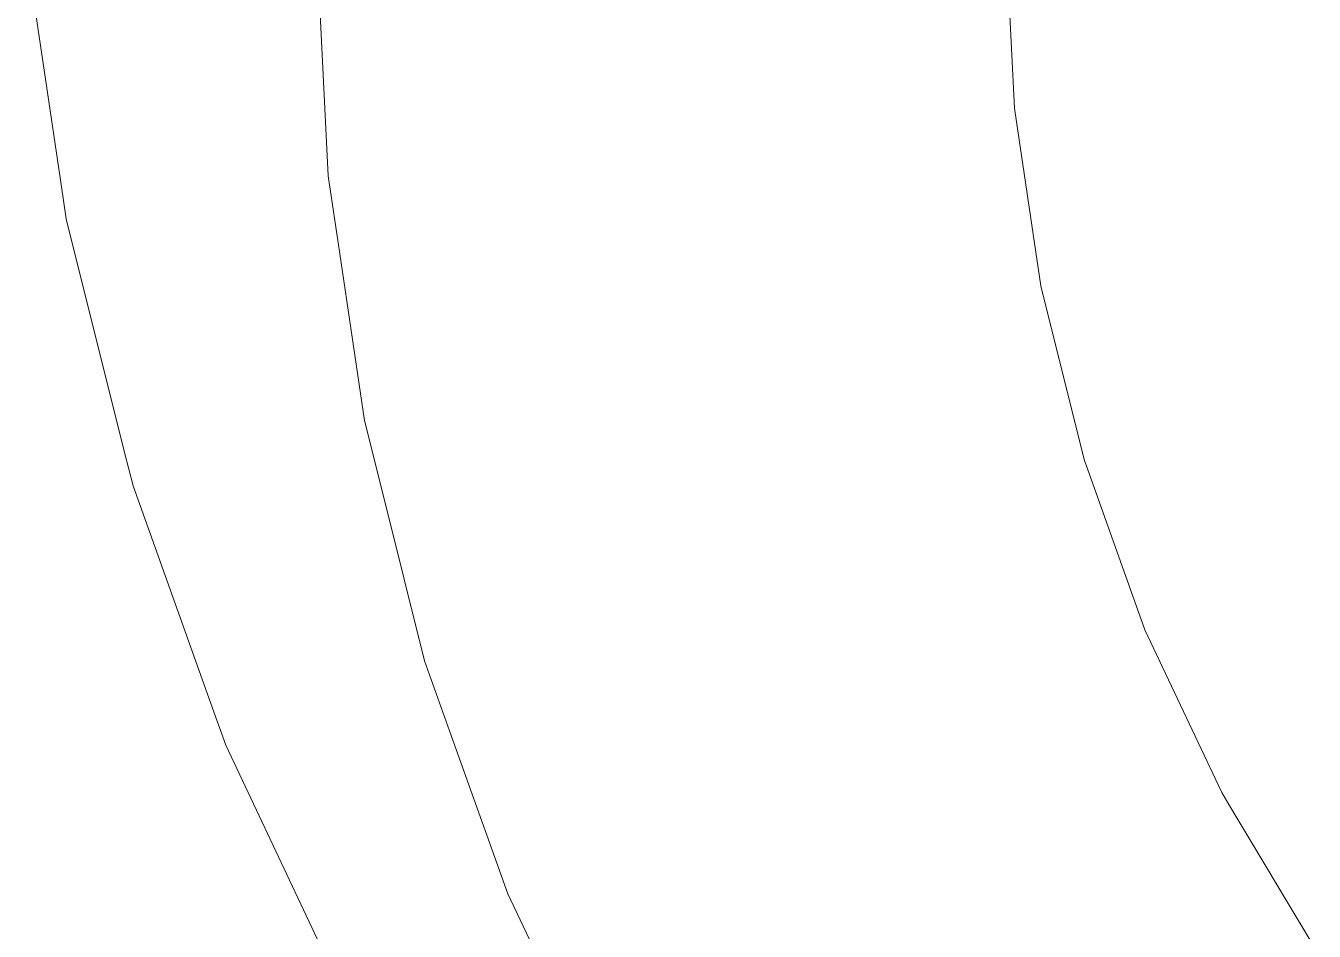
# Model space of a CAD drawing. Header units: centimetres. Extents: x -214 to 137, y -175 to 4.
# Drawn here: x -4.679 to -1.557, y -114.551 to -112.36 of the extents above; entities that cross this region are included whole.
import ezdxf

# ---------------------------------------------------------------- set-up
doc = ezdxf.new("R2010")
doc.units = ezdxf.units.CM
doc.header["$MEASUREMENT"] = 0
doc.layers.add('layer 1', color=7, linetype='Continuous')

msp = doc.modelspace()

# ---------------------------------------------------------------- linework, layer by layer
at = {"layer": 'layer 1', "color": 5, "lineweight": 9}
for points in [[(-4.59336, -112.74412), (-4.59336, -112.74412), (-4.67893, -112.16727), (-4.67893, -112.16727)], [(-4.59336, -112.74412), (-4.59336, -112.74412), (-4.67893, -112.16727), (-4.67893, -112.16727)], [(-4.59336, -112.74412), (-4.59336, -112.74412), (-4.67893, -112.16727), (-4.67893, -112.16727)], [(-4.59336, -112.74412), (-4.59336, -112.74412), (-4.67893, -112.16727), (-4.67893, -112.16727)], [(-4.59336, -112.74412), (-4.59336, -112.74412), (-4.67893, -112.16727), (-4.67893, -112.16727)], [(-3.9663, -112.31513), (-3.9663, -112.31513), (-3.94629, -112.72239), (-3.94629, -112.72239)], [(-3.9663, -112.31513), (-3.9663, -112.31513), (-3.94629, -112.72239), (-3.94629, -112.72239)], [(-3.9663, -112.31513), (-3.9663, -112.31513), (-3.94629, -112.72239), (-3.94629, -112.72239)], [(-3.9663, -112.31513), (-3.9663, -112.31513), (-3.94629, -112.72239), (-3.94629, -112.72239)], [(-3.9663, -112.31513), (-3.9663, -112.31513), (-3.94629, -112.72239), (-3.94629, -112.72239)], [(-3.9663, -112.31513), (-3.9663, -112.31513), (-3.94629, -112.72239), (-3.94629, -112.72239)], [(-3.9663, -112.31513), (-3.9663, -112.31513), (-3.94629, -112.72239), (-3.94629, -112.72239)], [(-3.9663, -112.31513), (-3.9663, -112.31513), (-3.94629, -112.72239), (-3.94629, -112.72239)], [(-3.9663, -112.31513), (-3.9663, -112.31513), (-3.94629, -112.72239), (-3.94629, -112.72239)], [(-3.9663, -112.31513), (-3.9663, -112.31513), (-3.94629, -112.72239), (-3.94629, -112.72239)], [(-3.9663, -112.31513), (-3.9663, -112.31513), (-3.94629, -112.72239), (-3.94629, -112.72239)], [(-3.9663, -112.31513), (-3.9663, -112.31513), (-3.94629, -112.72239), (-3.94629, -112.72239)], [(-3.9663, -112.31513), (-3.9663, -112.31513), (-3.94629, -112.72239), (-3.94629, -112.72239)], [(-3.9663, -112.31513), (-3.9663, -112.31513), (-3.94629, -112.72239), (-3.94629, -112.72239)], [(-3.9663, -112.31513), (-3.9663, -112.31513), (-3.94629, -112.72239), (-3.94629, -112.72239)], [(-3.9663, -112.31513), (-3.9663, -112.31513), (-3.94629, -112.72239), (-3.94629, -112.72239)], [(-3.9663, -112.31513), (-3.9663, -112.31513), (-3.94629, -112.72239), (-3.94629, -112.72239)], [(-3.9663, -112.31513), (-3.9663, -112.31513), (-3.94629, -112.72239), (-3.94629, -112.72239)], [(-3.9663, -112.31513), (-3.9663, -112.31513), (-3.94629, -112.72239), (-3.94629, -112.72239)], [(-3.9663, -112.31513), (-3.9663, -112.31513), (-3.94629, -112.72239), (-3.94629, -112.72239)], [(-3.9663, -112.31513), (-3.9663, -112.31513), (-3.94629, -112.72239), (-3.94629, -112.72239)], [(-3.9663, -112.31513), (-3.9663, -112.31513), (-3.94629, -112.72239), (-3.94629, -112.72239)], [(-3.9663, -112.31513), (-3.9663, -112.31513), (-3.94629, -112.72239), (-3.94629, -112.72239)], [(-3.9663, -112.31513), (-3.9663, -112.31513), (-3.94629, -112.72239), (-3.94629, -112.72239)], [(-3.9663, -112.31513), (-3.9663, -112.31513), (-3.94629, -112.72239), (-3.94629, -112.72239)], [(-4.58111, -112.82667), (-4.58111, -112.82667), (-4.59336, -112.74412), (-4.59336, -112.74412)], [(-4.58111, -112.82667), (-4.58111, -112.82667), (-4.59336, -112.74412), (-4.59336, -112.74412)], [(-4.58111, -112.82667), (-4.58111, -112.82667), (-4.59336, -112.74412), (-4.59336, -112.74412)], [(-4.58111, -112.82667), (-4.58111, -112.82667), (-4.59336, -112.74412), (-4.59336, -112.74412)], [(-4.58111, -112.82667), (-4.58111, -112.82667), (-4.59336, -112.74412), (-4.59336, -112.74412)], [(-3.94629, -112.72239), (-3.94629, -112.72239), (-3.91817, -112.91195), (-3.91817, -112.91195)], [(-3.94629, -112.72239), (-3.94629, -112.72239), (-3.91817, -112.91195), (-3.91817, -112.91195)], [(-3.94629, -112.72239), (-3.94629, -112.72239), (-3.91817, -112.91195), (-3.91817, -112.91195)], [(-3.94629, -112.72239), (-3.94629, -112.72239), (-3.91817, -112.91195), (-3.91817, -112.91195)], [(-3.94629, -112.72239), (-3.94629, -112.72239), (-3.91817, -112.91195), (-3.91817, -112.91195)], [(-3.94629, -112.72239), (-3.94629, -112.72239), (-3.91817, -112.91195), (-3.91817, -112.91195)], [(-3.94629, -112.72239), (-3.94629, -112.72239), (-3.91817, -112.91195), (-3.91817, -112.91195)], [(-3.94629, -112.72239), (-3.94629, -112.72239), (-3.91817, -112.91195), (-3.91817, -112.91195)], [(-3.94629, -112.72239), (-3.94629, -112.72239), (-3.91817, -112.91195), (-3.91817, -112.91195)], [(-3.94629, -112.72239), (-3.94629, -112.72239), (-3.91817, -112.91195), (-3.91817, -112.91195)], [(-3.94629, -112.72239), (-3.94629, -112.72239), (-3.91817, -112.91195), (-3.91817, -112.91195)], [(-3.94629, -112.72239), (-3.94629, -112.72239), (-3.91817, -112.91195), (-3.91817, -112.91195)], [(-3.94629, -112.72239), (-3.94629, -112.72239), (-3.91817, -112.91195), (-3.91817, -112.91195)], [(-3.94629, -112.72239), (-3.94629, -112.72239), (-3.91817, -112.91195), (-3.91817, -112.91195)], [(-3.94629, -112.72239), (-3.94629, -112.72239), (-3.91817, -112.91195), (-3.91817, -112.91195)], [(-3.94629, -112.72239), (-3.94629, -112.72239), (-3.91817, -112.91195), (-3.91817, -112.91195)], [(-3.94629, -112.72239), (-3.94629, -112.72239), (-3.91817, -112.91195), (-3.91817, -112.91195)], [(-3.94629, -112.72239), (-3.94629, -112.72239), (-3.91817, -112.91195), (-3.91817, -112.91195)], [(-3.94629, -112.72239), (-3.94629, -112.72239), (-3.91817, -112.91195), (-3.91817, -112.91195)], [(-3.94629, -112.72239), (-3.94629, -112.72239), (-3.91817, -112.91195), (-3.91817, -112.91195)], [(-3.94629, -112.72239), (-3.94629, -112.72239), (-3.91817, -112.91195), (-3.91817, -112.91195)], [(-3.94629, -112.72239), (-3.94629, -112.72239), (-3.91817, -112.91195), (-3.91817, -112.91195)], [(-3.94629, -112.72239), (-3.94629, -112.72239), (-3.91817, -112.91195), (-3.91817, -112.91195)], [(-3.94629, -112.72239), (-3.94629, -112.72239), (-3.91817, -112.91195), (-3.91817, -112.91195)], [(-3.94629, -112.72239), (-3.94629, -112.72239), (-3.91817, -112.91195), (-3.91817, -112.91195)], [(-4.43941, -113.39236), (-4.43941, -113.39236), (-4.58111, -112.82667), (-4.58111, -112.82667)], [(-4.43941, -113.39236), (-4.43941, -113.39236), (-4.58111, -112.82667), (-4.58111, -112.82667)], [(-4.43941, -113.39236), (-4.43941, -113.39236), (-4.58111, -112.82667), (-4.58111, -112.82667)], [(-4.43941, -113.39236), (-4.43941, -113.39236), (-4.58111, -112.82667), (-4.58111, -112.82667)], [(-4.43941, -113.39236), (-4.43941, -113.39236), (-4.58111, -112.82667), (-4.58111, -112.82667)], [(-3.91817, -112.91195), (-3.91817, -112.91195), (-3.85834, -113.31529), (-3.85834, -113.31529)], [(-3.91817, -112.91195), (-3.91817, -112.91195), (-3.85834, -113.31529), (-3.85834, -113.31529)], [(-3.91817, -112.91195), (-3.91817, -112.91195), (-3.85834, -113.31529), (-3.85834, -113.31529)], [(-3.91817, -112.91195), (-3.91817, -112.91195), (-3.85834, -113.31529), (-3.85834, -113.31529)], [(-3.91817, -112.91195), (-3.91817, -112.91195), (-3.85834, -113.31529), (-3.85834, -113.31529)], [(-3.91817, -112.91195), (-3.91817, -112.91195), (-3.85834, -113.31529), (-3.85834, -113.31529)], [(-3.91817, -112.91195), (-3.91817, -112.91195), (-3.85834, -113.31529), (-3.85834, -113.31529)], [(-3.91817, -112.91195), (-3.91817, -112.91195), (-3.85834, -113.31529), (-3.85834, -113.31529)], [(-3.91817, -112.91195), (-3.91817, -112.91195), (-3.85834, -113.31529), (-3.85834, -113.31529)], [(-3.91817, -112.91195), (-3.91817, -112.91195), (-3.85834, -113.31529), (-3.85834, -113.31529)], [(-3.91817, -112.91195), (-3.91817, -112.91195), (-3.85834, -113.31529), (-3.85834, -113.31529)], [(-3.91817, -112.91195), (-3.91817, -112.91195), (-3.85834, -113.31529), (-3.85834, -113.31529)], [(-3.91817, -112.91195), (-3.91817, -112.91195), (-3.85834, -113.31529), (-3.85834, -113.31529)], [(-3.91817, -112.91195), (-3.91817, -112.91195), (-3.85834, -113.31529), (-3.85834, -113.31529)], [(-3.91817, -112.91195), (-3.91817, -112.91195), (-3.85834, -113.31529), (-3.85834, -113.31529)], [(-3.91817, -112.91195), (-3.91817, -112.91195), (-3.85834, -113.31529), (-3.85834, -113.31529)], [(-3.91817, -112.91195), (-3.91817, -112.91195), (-3.85834, -113.31529), (-3.85834, -113.31529)], [(-3.91817, -112.91195), (-3.91817, -112.91195), (-3.85834, -113.31529), (-3.85834, -113.31529)], [(-3.91817, -112.91195), (-3.91817, -112.91195), (-3.85834, -113.31529), (-3.85834, -113.31529)], [(-3.91817, -112.91195), (-3.91817, -112.91195), (-3.85834, -113.31529), (-3.85834, -113.31529)], [(-3.91817, -112.91195), (-3.91817, -112.91195), (-3.85834, -113.31529), (-3.85834, -113.31529)], [(-3.91817, -112.91195), (-3.91817, -112.91195), (-3.85834, -113.31529), (-3.85834, -113.31529)], [(-3.91817, -112.91195), (-3.91817, -112.91195), (-3.85834, -113.31529), (-3.85834, -113.31529)], [(-3.91817, -112.91195), (-3.91817, -112.91195), (-3.85834, -113.31529), (-3.85834, -113.31529)], [(-3.91817, -112.91195), (-3.91817, -112.91195), (-3.85834, -113.31529), (-3.85834, -113.31529)], [(-3.85834, -113.31529), (-3.85834, -113.31529), (-3.81178, -113.50118), (-3.81178, -113.50118)], [(-3.85834, -113.31529), (-3.85834, -113.31529), (-3.81178, -113.50118), (-3.81178, -113.50118)], [(-3.85834, -113.31529), (-3.85834, -113.31529), (-3.81178, -113.50118), (-3.81178, -113.50118)], [(-3.85834, -113.31529), (-3.85834, -113.31529), (-3.81178, -113.50118), (-3.81178, -113.50118)], [(-3.85834, -113.31529), (-3.85834, -113.31529), (-3.81178, -113.50118), (-3.81178, -113.50118)], [(-3.85834, -113.31529), (-3.85834, -113.31529), (-3.81178, -113.50118), (-3.81178, -113.50118)], [(-3.85834, -113.31529), (-3.85834, -113.31529), (-3.81178, -113.50118), (-3.81178, -113.50118)], [(-3.85834, -113.31529), (-3.85834, -113.31529), (-3.81178, -113.50118), (-3.81178, -113.50118)], [(-3.85834, -113.31529), (-3.85834, -113.31529), (-3.81178, -113.50118), (-3.81178, -113.50118)], [(-3.85834, -113.31529), (-3.85834, -113.31529), (-3.81178, -113.50118), (-3.81178, -113.50118)], [(-3.85834, -113.31529), (-3.85834, -113.31529), (-3.81178, -113.50118), (-3.81178, -113.50118)], [(-3.85834, -113.31529), (-3.85834, -113.31529), (-3.81178, -113.50118), (-3.81178, -113.50118)], [(-3.85834, -113.31529), (-3.85834, -113.31529), (-3.81178, -113.50118), (-3.81178, -113.50118)], [(-3.85834, -113.31529), (-3.85834, -113.31529), (-3.81178, -113.50118), (-3.81178, -113.50118)], [(-3.85834, -113.31529), (-3.85834, -113.31529), (-3.81178, -113.50118), (-3.81178, -113.50118)], [(-3.85834, -113.31529), (-3.85834, -113.31529), (-3.81178, -113.50118), (-3.81178, -113.50118)], [(-3.85834, -113.31529), (-3.85834, -113.31529), (-3.81178, -113.50118), (-3.81178, -113.50118)], [(-3.85834, -113.31529), (-3.85834, -113.31529), (-3.81178, -113.50118), (-3.81178, -113.50118)], [(-3.85834, -113.31529), (-3.85834, -113.31529), (-3.81178, -113.50118), (-3.81178, -113.50118)], [(-3.85834, -113.31529), (-3.85834, -113.31529), (-3.81178, -113.50118), (-3.81178, -113.50118)], [(-3.85834, -113.31529), (-3.85834, -113.31529), (-3.81178, -113.50118), (-3.81178, -113.50118)], [(-3.85834, -113.31529), (-3.85834, -113.31529), (-3.81178, -113.50118), (-3.81178, -113.50118)], [(-3.85834, -113.31529), (-3.85834, -113.31529), (-3.81178, -113.50118), (-3.81178, -113.50118)], [(-3.85834, -113.31529), (-3.85834, -113.31529), (-3.81178, -113.50118), (-3.81178, -113.50118)], [(-3.85834, -113.31529), (-3.85834, -113.31529), (-3.81178, -113.50118), (-3.81178, -113.50118)], [(-4.41913, -113.4733), (-4.41913, -113.4733), (-4.43941, -113.39236), (-4.43941, -113.39236)], [(-4.41913, -113.4733), (-4.41913, -113.4733), (-4.43941, -113.39236), (-4.43941, -113.39236)], [(-4.41913, -113.4733), (-4.41913, -113.4733), (-4.43941, -113.39236), (-4.43941, -113.39236)], [(-4.41913, -113.4733), (-4.41913, -113.4733), (-4.43941, -113.39236), (-4.43941, -113.39236)], [(-4.41913, -113.4733), (-4.41913, -113.4733), (-4.43941, -113.39236), (-4.43941, -113.39236)], [(-4.22267, -114.02238), (-4.22267, -114.02238), (-4.41913, -113.4733), (-4.41913, -113.4733)], [(-4.22267, -114.02238), (-4.22267, -114.02238), (-4.41913, -113.4733), (-4.41913, -113.4733)], [(-4.22267, -114.02238), (-4.22267, -114.02238), (-4.41913, -113.4733), (-4.41913, -113.4733)], [(-4.22267, -114.02238), (-4.22267, -114.02238), (-4.41913, -113.4733), (-4.41913, -113.4733)], [(-4.22267, -114.02238), (-4.22267, -114.02238), (-4.41913, -113.4733), (-4.41913, -113.4733)], [(-3.81178, -113.50118), (-3.81178, -113.50118), (-3.71271, -113.89671), (-3.71271, -113.89671)], [(-3.81178, -113.50118), (-3.81178, -113.50118), (-3.71271, -113.89671), (-3.71271, -113.89671)], [(-3.81178, -113.50118), (-3.81178, -113.50118), (-3.71271, -113.89671), (-3.71271, -113.89671)], [(-3.81178, -113.50118), (-3.81178, -113.50118), (-3.71271, -113.89671), (-3.71271, -113.89671)], [(-3.81178, -113.50118), (-3.81178, -113.50118), (-3.71271, -113.89671), (-3.71271, -113.89671)], [(-3.81178, -113.50118), (-3.81178, -113.50118), (-3.71271, -113.89671), (-3.71271, -113.89671)], [(-3.81178, -113.50118), (-3.81178, -113.50118), (-3.71271, -113.89671), (-3.71271, -113.89671)], [(-3.81178, -113.50118), (-3.81178, -113.50118), (-3.71271, -113.89671), (-3.71271, -113.89671)], [(-3.81178, -113.50118), (-3.81178, -113.50118), (-3.71271, -113.89671), (-3.71271, -113.89671)], [(-3.81178, -113.50118), (-3.81178, -113.50118), (-3.71271, -113.89671), (-3.71271, -113.89671)], [(-3.81178, -113.50118), (-3.81178, -113.50118), (-3.71271, -113.89671), (-3.71271, -113.89671)], [(-3.81178, -113.50118), (-3.81178, -113.50118), (-3.71271, -113.89671), (-3.71271, -113.89671)], [(-3.81178, -113.50118), (-3.81178, -113.50118), (-3.71271, -113.89671), (-3.71271, -113.89671)], [(-3.81178, -113.50118), (-3.81178, -113.50118), (-3.71271, -113.89671), (-3.71271, -113.89671)], [(-3.81178, -113.50118), (-3.81178, -113.50118), (-3.71271, -113.89671), (-3.71271, -113.89671)], [(-3.81178, -113.50118), (-3.81178, -113.50118), (-3.71271, -113.89671), (-3.71271, -113.89671)], [(-3.81178, -113.50118), (-3.81178, -113.50118), (-3.71271, -113.89671), (-3.71271, -113.89671)], [(-3.81178, -113.50118), (-3.81178, -113.50118), (-3.71271, -113.89671), (-3.71271, -113.89671)], [(-3.81178, -113.50118), (-3.81178, -113.50118), (-3.71271, -113.89671), (-3.71271, -113.89671)], [(-3.81178, -113.50118), (-3.81178, -113.50118), (-3.71271, -113.89671), (-3.71271, -113.89671)], [(-3.81178, -113.50118), (-3.81178, -113.50118), (-3.71271, -113.89671), (-3.71271, -113.89671)], [(-3.81178, -113.50118), (-3.81178, -113.50118), (-3.71271, -113.89671), (-3.71271, -113.89671)], [(-3.81178, -113.50118), (-3.81178, -113.50118), (-3.71271, -113.89671), (-3.71271, -113.89671)], [(-3.81178, -113.50118), (-3.81178, -113.50118), (-3.71271, -113.89671), (-3.71271, -113.89671)], [(-3.81178, -113.50118), (-3.81178, -113.50118), (-3.71271, -113.89671), (-3.71271, -113.89671)], [(-3.71271, -113.89671), (-3.71271, -113.89671), (-3.64814, -114.07714), (-3.64814, -114.07714)], [(-3.71271, -113.89671), (-3.71271, -113.89671), (-3.64814, -114.07714), (-3.64814, -114.07714)], [(-3.71271, -113.89671), (-3.71271, -113.89671), (-3.64814, -114.07714), (-3.64814, -114.07714)], [(-3.71271, -113.89671), (-3.71271, -113.89671), (-3.64814, -114.07714), (-3.64814, -114.07714)], [(-3.71271, -113.89671), (-3.71271, -113.89671), (-3.64814, -114.07714), (-3.64814, -114.07714)], [(-3.71271, -113.89671), (-3.71271, -113.89671), (-3.64814, -114.07714), (-3.64814, -114.07714)], [(-3.71271, -113.89671), (-3.71271, -113.89671), (-3.64814, -114.07714), (-3.64814, -114.07714)], [(-3.71271, -113.89671), (-3.71271, -113.89671), (-3.64814, -114.07714), (-3.64814, -114.07714)], [(-3.71271, -113.89671), (-3.71271, -113.89671), (-3.64814, -114.07714), (-3.64814, -114.07714)], [(-3.71271, -113.89671), (-3.71271, -113.89671), (-3.64814, -114.07714), (-3.64814, -114.07714)], [(-3.71271, -113.89671), (-3.71271, -113.89671), (-3.64814, -114.07714), (-3.64814, -114.07714)], [(-3.71271, -113.89671), (-3.71271, -113.89671), (-3.64814, -114.07714), (-3.64814, -114.07714)], [(-3.71271, -113.89671), (-3.71271, -113.89671), (-3.64814, -114.07714), (-3.64814, -114.07714)], [(-3.71271, -113.89671), (-3.71271, -113.89671), (-3.64814, -114.07714), (-3.64814, -114.07714)], [(-3.71271, -113.89671), (-3.71271, -113.89671), (-3.64814, -114.07714), (-3.64814, -114.07714)], [(-3.71271, -113.89671), (-3.71271, -113.89671), (-3.64814, -114.07714), (-3.64814, -114.07714)], [(-3.71271, -113.89671), (-3.71271, -113.89671), (-3.64814, -114.07714), (-3.64814, -114.07714)], [(-3.71271, -113.89671), (-3.71271, -113.89671), (-3.64814, -114.07714), (-3.64814, -114.07714)], [(-3.71271, -113.89671), (-3.71271, -113.89671), (-3.64814, -114.07714), (-3.64814, -114.07714)], [(-3.71271, -113.89671), (-3.71271, -113.89671), (-3.64814, -114.07714), (-3.64814, -114.07714)], [(-3.71271, -113.89671), (-3.71271, -113.89671), (-3.64814, -114.07714), (-3.64814, -114.07714)], [(-3.71271, -113.89671), (-3.71271, -113.89671), (-3.64814, -114.07714), (-3.64814, -114.07714)], [(-3.71271, -113.89671), (-3.71271, -113.89671), (-3.64814, -114.07714), (-3.64814, -114.07714)], [(-3.71271, -113.89671), (-3.71271, -113.89671), (-3.64814, -114.07714), (-3.64814, -114.07714)], [(-3.71271, -113.89671), (-3.71271, -113.89671), (-3.64814, -114.07714), (-3.64814, -114.07714)], [(-4.19456, -114.10094), (-4.19456, -114.10094), (-4.22267, -114.02238), (-4.22267, -114.02238)], [(-4.19456, -114.10094), (-4.19456, -114.10094), (-4.22267, -114.02238), (-4.22267, -114.02238)], [(-4.19456, -114.10094), (-4.19456, -114.10094), (-4.22267, -114.02238), (-4.22267, -114.02238)], [(-4.19456, -114.10094), (-4.19456, -114.10094), (-4.22267, -114.02238), (-4.22267, -114.02238)], [(-4.19456, -114.10094), (-4.19456, -114.10094), (-4.22267, -114.02238), (-4.22267, -114.02238)], [(-3.64814, -114.07714), (-3.64814, -114.07714), (-3.51078, -114.46106), (-3.51078, -114.46106)], [(-3.64814, -114.07714), (-3.64814, -114.07714), (-3.51078, -114.46106), (-3.51078, -114.46106)], [(-3.64814, -114.07714), (-3.64814, -114.07714), (-3.51078, -114.46106), (-3.51078, -114.46106)], [(-3.64814, -114.07714), (-3.64814, -114.07714), (-3.51078, -114.46106), (-3.51078, -114.46106)], [(-3.64814, -114.07714), (-3.64814, -114.07714), (-3.51078, -114.46106), (-3.51078, -114.46106)], [(-3.64814, -114.07714), (-3.64814, -114.07714), (-3.51078, -114.46106), (-3.51078, -114.46106)], [(-3.64814, -114.07714), (-3.64814, -114.07714), (-3.51078, -114.46106), (-3.51078, -114.46106)], [(-3.64814, -114.07714), (-3.64814, -114.07714), (-3.51078, -114.46106), (-3.51078, -114.46106)], [(-3.64814, -114.07714), (-3.64814, -114.07714), (-3.51078, -114.46106), (-3.51078, -114.46106)], [(-3.64814, -114.07714), (-3.64814, -114.07714), (-3.51078, -114.46106), (-3.51078, -114.46106)], [(-3.64814, -114.07714), (-3.64814, -114.07714), (-3.51078, -114.46106), (-3.51078, -114.46106)], [(-3.64814, -114.07714), (-3.64814, -114.07714), (-3.51078, -114.46106), (-3.51078, -114.46106)], [(-3.64814, -114.07714), (-3.64814, -114.07714), (-3.51078, -114.46106), (-3.51078, -114.46106)], [(-3.64814, -114.07714), (-3.64814, -114.07714), (-3.51078, -114.46106), (-3.51078, -114.46106)], [(-3.64814, -114.07714), (-3.64814, -114.07714), (-3.51078, -114.46106), (-3.51078, -114.46106)], [(-3.64814, -114.07714), (-3.64814, -114.07714), (-3.51078, -114.46106), (-3.51078, -114.46106)], [(-3.64814, -114.07714), (-3.64814, -114.07714), (-3.51078, -114.46106), (-3.51078, -114.46106)], [(-3.64814, -114.07714), (-3.64814, -114.07714), (-3.51078, -114.46106), (-3.51078, -114.46106)], [(-3.64814, -114.07714), (-3.64814, -114.07714), (-3.51078, -114.46106), (-3.51078, -114.46106)], [(-3.64814, -114.07714), (-3.64814, -114.07714), (-3.51078, -114.46106), (-3.51078, -114.46106)], [(-3.64814, -114.07714), (-3.64814, -114.07714), (-3.51078, -114.46106), (-3.51078, -114.46106)], [(-3.64814, -114.07714), (-3.64814, -114.07714), (-3.51078, -114.46106), (-3.51078, -114.46106)], [(-3.64814, -114.07714), (-3.64814, -114.07714), (-3.51078, -114.46106), (-3.51078, -114.46106)], [(-3.64814, -114.07714), (-3.64814, -114.07714), (-3.51078, -114.46106), (-3.51078, -114.46106)], [(-3.64814, -114.07714), (-3.64814, -114.07714), (-3.51078, -114.46106), (-3.51078, -114.46106)], [(-3.94522, -114.62812), (-3.94522, -114.62812), (-4.19456, -114.10094), (-4.19456, -114.10094)], [(-3.94522, -114.62812), (-3.94522, -114.62812), (-4.19456, -114.10094), (-4.19456, -114.10094)], [(-3.94522, -114.62812), (-3.94522, -114.62812), (-4.19456, -114.10094), (-4.19456, -114.10094)], [(-3.94522, -114.62812), (-3.94522, -114.62812), (-4.19456, -114.10094), (-4.19456, -114.10094)], [(-3.94522, -114.62812), (-3.94522, -114.62812), (-4.19456, -114.10094), (-4.19456, -114.10094)], [(-3.51078, -114.46106), (-3.51078, -114.46106), (-3.42884, -114.6343), (-3.42884, -114.6343)], [(-3.51078, -114.46106), (-3.51078, -114.46106), (-3.42884, -114.6343), (-3.42884, -114.6343)], [(-3.51078, -114.46106), (-3.51078, -114.46106), (-3.42884, -114.6343), (-3.42884, -114.6343)], [(-3.51078, -114.46106), (-3.51078, -114.46106), (-3.42884, -114.6343), (-3.42884, -114.6343)], [(-3.51078, -114.46106), (-3.51078, -114.46106), (-3.42884, -114.6343), (-3.42884, -114.6343)], [(-3.51078, -114.46106), (-3.51078, -114.46106), (-3.42884, -114.6343), (-3.42884, -114.6343)], [(-3.51078, -114.46106), (-3.51078, -114.46106), (-3.42884, -114.6343), (-3.42884, -114.6343)], [(-3.51078, -114.46106), (-3.51078, -114.46106), (-3.42884, -114.6343), (-3.42884, -114.6343)], [(-3.51078, -114.46106), (-3.51078, -114.46106), (-3.42884, -114.6343), (-3.42884, -114.6343)], [(-3.51078, -114.46106), (-3.51078, -114.46106), (-3.42884, -114.6343), (-3.42884, -114.6343)], [(-3.51078, -114.46106), (-3.51078, -114.46106), (-3.42884, -114.6343), (-3.42884, -114.6343)], [(-3.51078, -114.46106), (-3.51078, -114.46106), (-3.42884, -114.6343), (-3.42884, -114.6343)], [(-3.51078, -114.46106), (-3.51078, -114.46106), (-3.42884, -114.6343), (-3.42884, -114.6343)], [(-3.51078, -114.46106), (-3.51078, -114.46106), (-3.42884, -114.6343), (-3.42884, -114.6343)], [(-3.51078, -114.46106), (-3.51078, -114.46106), (-3.42884, -114.6343), (-3.42884, -114.6343)], [(-3.51078, -114.46106), (-3.51078, -114.46106), (-3.42884, -114.6343), (-3.42884, -114.6343)], [(-3.51078, -114.46106), (-3.51078, -114.46106), (-3.42884, -114.6343), (-3.42884, -114.6343)], [(-3.51078, -114.46106), (-3.51078, -114.46106), (-3.42884, -114.6343), (-3.42884, -114.6343)], [(-3.51078, -114.46106), (-3.51078, -114.46106), (-3.42884, -114.6343), (-3.42884, -114.6343)], [(-3.51078, -114.46106), (-3.51078, -114.46106), (-3.42884, -114.6343), (-3.42884, -114.6343)], [(-3.51078, -114.46106), (-3.51078, -114.46106), (-3.42884, -114.6343), (-3.42884, -114.6343)], [(-3.51078, -114.46106), (-3.51078, -114.46106), (-3.42884, -114.6343), (-3.42884, -114.6343)], [(-3.51078, -114.46106), (-3.51078, -114.46106), (-3.42884, -114.6343), (-3.42884, -114.6343)], [(-3.51078, -114.46106), (-3.51078, -114.46106), (-3.42884, -114.6343), (-3.42884, -114.6343)], [(-3.51078, -114.46106), (-3.51078, -114.46106), (-3.42884, -114.6343), (-3.42884, -114.6343)]]:
    msp.add_open_spline(points, degree=3, dxfattribs=at)
at = {"layer": 'layer 1', "color": 1, "lineweight": 9}
for points in [[(-2.30363, -112.15744), (-2.30363, -112.15744), (-2.28392, -112.55866), (-2.28392, -112.55866)], [(-2.30363, -112.15744), (-2.30363, -112.15744), (-2.28392, -112.55866), (-2.28392, -112.55866)], [(-2.30363, -112.15744), (-2.30363, -112.15744), (-2.28392, -112.55866), (-2.28392, -112.55866)], [(-2.30363, -112.15744), (-2.30363, -112.15744), (-2.28392, -112.55866), (-2.28392, -112.55866)], [(-2.30363, -112.15744), (-2.30363, -112.15744), (-2.28392, -112.55866), (-2.28392, -112.55866)], [(-2.30363, -112.15744), (-2.30363, -112.15744), (-2.28392, -112.55866), (-2.28392, -112.55866)], [(-2.30363, -112.15744), (-2.30363, -112.15744), (-2.28392, -112.55866), (-2.28392, -112.55866)], [(-2.30363, -112.15744), (-2.30363, -112.15744), (-2.28392, -112.55866), (-2.28392, -112.55866)], [(-2.30363, -112.15744), (-2.30363, -112.15744), (-2.28392, -112.55866), (-2.28392, -112.55866)], [(-2.30363, -112.15744), (-2.30363, -112.15744), (-2.28392, -112.55866), (-2.28392, -112.55866)], [(-2.30363, -112.15744), (-2.30363, -112.15744), (-2.28392, -112.55866), (-2.28392, -112.55866)], [(-2.30363, -112.15744), (-2.30363, -112.15744), (-2.28392, -112.55866), (-2.28392, -112.55866)], [(-2.30363, -112.15744), (-2.30363, -112.15744), (-2.28392, -112.55866), (-2.28392, -112.55866)], [(-2.30363, -112.15744), (-2.30363, -112.15744), (-2.28392, -112.55866), (-2.28392, -112.55866)], [(-2.30363, -112.15744), (-2.30363, -112.15744), (-2.28392, -112.55866), (-2.28392, -112.55866)], [(-2.30363, -112.15744), (-2.30363, -112.15744), (-2.28392, -112.55866), (-2.28392, -112.55866)], [(-2.30363, -112.15744), (-2.30363, -112.15744), (-2.28392, -112.55866), (-2.28392, -112.55866)], [(-2.30363, -112.15744), (-2.30363, -112.15744), (-2.28392, -112.55866), (-2.28392, -112.55866)], [(-2.30363, -112.15744), (-2.30363, -112.15744), (-2.28392, -112.55866), (-2.28392, -112.55866)], [(-2.30363, -112.15744), (-2.30363, -112.15744), (-2.28392, -112.55866), (-2.28392, -112.55866)], [(-2.30363, -112.15744), (-2.30363, -112.15744), (-2.28392, -112.55866), (-2.28392, -112.55866)], [(-2.30363, -112.15744), (-2.30363, -112.15744), (-2.28392, -112.55866), (-2.28392, -112.55866)], [(-2.30363, -112.15744), (-2.30363, -112.15744), (-2.28392, -112.55866), (-2.28392, -112.55866)], [(-2.30363, -112.15744), (-2.30363, -112.15744), (-2.28392, -112.55866), (-2.28392, -112.55866)], [(-2.30363, -112.15744), (-2.30363, -112.15744), (-2.28392, -112.55866), (-2.28392, -112.55866)], [(-2.28392, -112.55866), (-2.28392, -112.55866), (-2.27897, -112.59206), (-2.27897, -112.59206)], [(-2.28392, -112.55866), (-2.28392, -112.55866), (-2.27897, -112.59206), (-2.27897, -112.59206)], [(-2.28392, -112.55866), (-2.28392, -112.55866), (-2.27897, -112.59206), (-2.27897, -112.59206)], [(-2.28392, -112.55866), (-2.28392, -112.55866), (-2.27897, -112.59206), (-2.27897, -112.59206)], [(-2.28392, -112.55866), (-2.28392, -112.55866), (-2.27897, -112.59206), (-2.27897, -112.59206)], [(-2.28392, -112.55866), (-2.28392, -112.55866), (-2.27897, -112.59206), (-2.27897, -112.59206)], [(-2.28392, -112.55866), (-2.28392, -112.55866), (-2.27897, -112.59206), (-2.27897, -112.59206)], [(-2.28392, -112.55866), (-2.28392, -112.55866), (-2.27897, -112.59206), (-2.27897, -112.59206)], [(-2.28392, -112.55866), (-2.28392, -112.55866), (-2.27897, -112.59206), (-2.27897, -112.59206)], [(-2.28392, -112.55866), (-2.28392, -112.55866), (-2.27897, -112.59206), (-2.27897, -112.59206)], [(-2.28392, -112.55866), (-2.28392, -112.55866), (-2.27897, -112.59206), (-2.27897, -112.59206)], [(-2.28392, -112.55866), (-2.28392, -112.55866), (-2.27897, -112.59206), (-2.27897, -112.59206)], [(-2.28392, -112.55866), (-2.28392, -112.55866), (-2.27897, -112.59206), (-2.27897, -112.59206)], [(-2.28392, -112.55866), (-2.28392, -112.55866), (-2.27897, -112.59206), (-2.27897, -112.59206)], [(-2.28392, -112.55866), (-2.28392, -112.55866), (-2.27897, -112.59206), (-2.27897, -112.59206)], [(-2.28392, -112.55866), (-2.28392, -112.55866), (-2.27897, -112.59206), (-2.27897, -112.59206)], [(-2.28392, -112.55866), (-2.28392, -112.55866), (-2.27897, -112.59206), (-2.27897, -112.59206)], [(-2.28392, -112.55866), (-2.28392, -112.55866), (-2.27897, -112.59206), (-2.27897, -112.59206)], [(-2.28392, -112.55866), (-2.28392, -112.55866), (-2.27897, -112.59206), (-2.27897, -112.59206)], [(-2.28392, -112.55866), (-2.28392, -112.55866), (-2.27897, -112.59206), (-2.27897, -112.59206)], [(-2.28392, -112.55866), (-2.28392, -112.55866), (-2.27897, -112.59206), (-2.27897, -112.59206)], [(-2.28392, -112.55866), (-2.28392, -112.55866), (-2.27897, -112.59206), (-2.27897, -112.59206)], [(-2.28392, -112.55866), (-2.28392, -112.55866), (-2.27897, -112.59206), (-2.27897, -112.59206)], [(-2.28392, -112.55866), (-2.28392, -112.55866), (-2.27897, -112.59206), (-2.27897, -112.59206)], [(-2.28392, -112.55866), (-2.28392, -112.55866), (-2.27897, -112.59206), (-2.27897, -112.59206)], [(-2.27897, -112.59206), (-2.27897, -112.59206), (-2.22003, -112.98941), (-2.22003, -112.98941)], [(-2.27897, -112.59206), (-2.27897, -112.59206), (-2.22003, -112.98941), (-2.22003, -112.98941)], [(-2.27897, -112.59206), (-2.27897, -112.59206), (-2.22003, -112.98941), (-2.22003, -112.98941)], [(-2.27897, -112.59206), (-2.27897, -112.59206), (-2.22003, -112.98941), (-2.22003, -112.98941)], [(-2.27897, -112.59206), (-2.27897, -112.59206), (-2.22003, -112.98941), (-2.22003, -112.98941)], [(-2.27897, -112.59206), (-2.27897, -112.59206), (-2.22003, -112.98941), (-2.22003, -112.98941)], [(-2.27897, -112.59206), (-2.27897, -112.59206), (-2.22003, -112.98941), (-2.22003, -112.98941)], [(-2.27897, -112.59206), (-2.27897, -112.59206), (-2.22003, -112.98941), (-2.22003, -112.98941)], [(-2.27897, -112.59206), (-2.27897, -112.59206), (-2.22003, -112.98941), (-2.22003, -112.98941)], [(-2.27897, -112.59206), (-2.27897, -112.59206), (-2.22003, -112.98941), (-2.22003, -112.98941)], [(-2.27897, -112.59206), (-2.27897, -112.59206), (-2.22003, -112.98941), (-2.22003, -112.98941)], [(-2.27897, -112.59206), (-2.27897, -112.59206), (-2.22003, -112.98941), (-2.22003, -112.98941)], [(-2.27897, -112.59206), (-2.27897, -112.59206), (-2.22003, -112.98941), (-2.22003, -112.98941)], [(-2.27897, -112.59206), (-2.27897, -112.59206), (-2.22003, -112.98941), (-2.22003, -112.98941)], [(-2.27897, -112.59206), (-2.27897, -112.59206), (-2.22003, -112.98941), (-2.22003, -112.98941)], [(-2.27897, -112.59206), (-2.27897, -112.59206), (-2.22003, -112.98941), (-2.22003, -112.98941)], [(-2.27897, -112.59206), (-2.27897, -112.59206), (-2.22003, -112.98941), (-2.22003, -112.98941)], [(-2.27897, -112.59206), (-2.27897, -112.59206), (-2.22003, -112.98941), (-2.22003, -112.98941)], [(-2.27897, -112.59206), (-2.27897, -112.59206), (-2.22003, -112.98941), (-2.22003, -112.98941)], [(-2.27897, -112.59206), (-2.27897, -112.59206), (-2.22003, -112.98941), (-2.22003, -112.98941)], [(-2.27897, -112.59206), (-2.27897, -112.59206), (-2.22003, -112.98941), (-2.22003, -112.98941)], [(-2.27897, -112.59206), (-2.27897, -112.59206), (-2.22003, -112.98941), (-2.22003, -112.98941)], [(-2.27897, -112.59206), (-2.27897, -112.59206), (-2.22003, -112.98941), (-2.22003, -112.98941)], [(-2.27897, -112.59206), (-2.27897, -112.59206), (-2.22003, -112.98941), (-2.22003, -112.98941)], [(-2.27897, -112.59206), (-2.27897, -112.59206), (-2.22003, -112.98941), (-2.22003, -112.98941)], [(-2.22003, -112.98941), (-2.22003, -112.98941), (-2.21182, -113.02216), (-2.21182, -113.02216)], [(-2.22003, -112.98941), (-2.22003, -112.98941), (-2.21182, -113.02216), (-2.21182, -113.02216)], [(-2.22003, -112.98941), (-2.22003, -112.98941), (-2.21182, -113.02216), (-2.21182, -113.02216)], [(-2.22003, -112.98941), (-2.22003, -112.98941), (-2.21182, -113.02216), (-2.21182, -113.02216)], [(-2.22003, -112.98941), (-2.22003, -112.98941), (-2.21182, -113.02216), (-2.21182, -113.02216)], [(-2.22003, -112.98941), (-2.22003, -112.98941), (-2.21182, -113.02216), (-2.21182, -113.02216)], [(-2.22003, -112.98941), (-2.22003, -112.98941), (-2.21182, -113.02216), (-2.21182, -113.02216)], [(-2.22003, -112.98941), (-2.22003, -112.98941), (-2.21182, -113.02216), (-2.21182, -113.02216)], [(-2.22003, -112.98941), (-2.22003, -112.98941), (-2.21182, -113.02216), (-2.21182, -113.02216)], [(-2.22003, -112.98941), (-2.22003, -112.98941), (-2.21182, -113.02216), (-2.21182, -113.02216)], [(-2.22003, -112.98941), (-2.22003, -112.98941), (-2.21182, -113.02216), (-2.21182, -113.02216)], [(-2.22003, -112.98941), (-2.22003, -112.98941), (-2.21182, -113.02216), (-2.21182, -113.02216)], [(-2.22003, -112.98941), (-2.22003, -112.98941), (-2.21182, -113.02216), (-2.21182, -113.02216)], [(-2.22003, -112.98941), (-2.22003, -112.98941), (-2.21182, -113.02216), (-2.21182, -113.02216)], [(-2.22003, -112.98941), (-2.22003, -112.98941), (-2.21182, -113.02216), (-2.21182, -113.02216)], [(-2.22003, -112.98941), (-2.22003, -112.98941), (-2.21182, -113.02216), (-2.21182, -113.02216)], [(-2.22003, -112.98941), (-2.22003, -112.98941), (-2.21182, -113.02216), (-2.21182, -113.02216)], [(-2.22003, -112.98941), (-2.22003, -112.98941), (-2.21182, -113.02216), (-2.21182, -113.02216)], [(-2.22003, -112.98941), (-2.22003, -112.98941), (-2.21182, -113.02216), (-2.21182, -113.02216)], [(-2.22003, -112.98941), (-2.22003, -112.98941), (-2.21182, -113.02216), (-2.21182, -113.02216)], [(-2.22003, -112.98941), (-2.22003, -112.98941), (-2.21182, -113.02216), (-2.21182, -113.02216)], [(-2.22003, -112.98941), (-2.22003, -112.98941), (-2.21182, -113.02216), (-2.21182, -113.02216)], [(-2.22003, -112.98941), (-2.22003, -112.98941), (-2.21182, -113.02216), (-2.21182, -113.02216)], [(-2.22003, -112.98941), (-2.22003, -112.98941), (-2.21182, -113.02216), (-2.21182, -113.02216)], [(-2.22003, -112.98941), (-2.22003, -112.98941), (-2.21182, -113.02216), (-2.21182, -113.02216)], [(-2.21182, -113.02216), (-2.21182, -113.02216), (-2.11423, -113.41181), (-2.11423, -113.41181)], [(-2.21182, -113.02216), (-2.21182, -113.02216), (-2.11423, -113.41181), (-2.11423, -113.41181)], [(-2.21182, -113.02216), (-2.21182, -113.02216), (-2.11423, -113.41181), (-2.11423, -113.41181)], [(-2.21182, -113.02216), (-2.21182, -113.02216), (-2.11423, -113.41181), (-2.11423, -113.41181)], [(-2.21182, -113.02216), (-2.21182, -113.02216), (-2.11423, -113.41181), (-2.11423, -113.41181)], [(-2.21182, -113.02216), (-2.21182, -113.02216), (-2.11423, -113.41181), (-2.11423, -113.41181)], [(-2.21182, -113.02216), (-2.21182, -113.02216), (-2.11423, -113.41181), (-2.11423, -113.41181)], [(-2.21182, -113.02216), (-2.21182, -113.02216), (-2.11423, -113.41181), (-2.11423, -113.41181)], [(-2.21182, -113.02216), (-2.21182, -113.02216), (-2.11423, -113.41181), (-2.11423, -113.41181)], [(-2.21182, -113.02216), (-2.21182, -113.02216), (-2.11423, -113.41181), (-2.11423, -113.41181)], [(-2.21182, -113.02216), (-2.21182, -113.02216), (-2.11423, -113.41181), (-2.11423, -113.41181)], [(-2.21182, -113.02216), (-2.21182, -113.02216), (-2.11423, -113.41181), (-2.11423, -113.41181)], [(-2.21182, -113.02216), (-2.21182, -113.02216), (-2.11423, -113.41181), (-2.11423, -113.41181)], [(-2.21182, -113.02216), (-2.21182, -113.02216), (-2.11423, -113.41181), (-2.11423, -113.41181)], [(-2.21182, -113.02216), (-2.21182, -113.02216), (-2.11423, -113.41181), (-2.11423, -113.41181)], [(-2.21182, -113.02216), (-2.21182, -113.02216), (-2.11423, -113.41181), (-2.11423, -113.41181)], [(-2.21182, -113.02216), (-2.21182, -113.02216), (-2.11423, -113.41181), (-2.11423, -113.41181)], [(-2.21182, -113.02216), (-2.21182, -113.02216), (-2.11423, -113.41181), (-2.11423, -113.41181)], [(-2.21182, -113.02216), (-2.21182, -113.02216), (-2.11423, -113.41181), (-2.11423, -113.41181)], [(-2.21182, -113.02216), (-2.21182, -113.02216), (-2.11423, -113.41181), (-2.11423, -113.41181)], [(-2.21182, -113.02216), (-2.21182, -113.02216), (-2.11423, -113.41181), (-2.11423, -113.41181)], [(-2.21182, -113.02216), (-2.21182, -113.02216), (-2.11423, -113.41181), (-2.11423, -113.41181)], [(-2.21182, -113.02216), (-2.21182, -113.02216), (-2.11423, -113.41181), (-2.11423, -113.41181)], [(-2.21182, -113.02216), (-2.21182, -113.02216), (-2.11423, -113.41181), (-2.11423, -113.41181)], [(-2.21182, -113.02216), (-2.21182, -113.02216), (-2.11423, -113.41181), (-2.11423, -113.41181)], [(-2.11423, -113.41181), (-2.11423, -113.41181), (-2.10285, -113.44361), (-2.10285, -113.44361)], [(-2.11423, -113.41181), (-2.11423, -113.41181), (-2.10285, -113.44361), (-2.10285, -113.44361)], [(-2.11423, -113.41181), (-2.11423, -113.41181), (-2.10285, -113.44361), (-2.10285, -113.44361)], [(-2.11423, -113.41181), (-2.11423, -113.41181), (-2.10285, -113.44361), (-2.10285, -113.44361)], [(-2.11423, -113.41181), (-2.11423, -113.41181), (-2.10285, -113.44361), (-2.10285, -113.44361)], [(-2.11423, -113.41181), (-2.11423, -113.41181), (-2.10285, -113.44361), (-2.10285, -113.44361)], [(-2.11423, -113.41181), (-2.11423, -113.41181), (-2.10285, -113.44361), (-2.10285, -113.44361)], [(-2.11423, -113.41181), (-2.11423, -113.41181), (-2.10285, -113.44361), (-2.10285, -113.44361)], [(-2.11423, -113.41181), (-2.11423, -113.41181), (-2.10285, -113.44361), (-2.10285, -113.44361)], [(-2.11423, -113.41181), (-2.11423, -113.41181), (-2.10285, -113.44361), (-2.10285, -113.44361)], [(-2.11423, -113.41181), (-2.11423, -113.41181), (-2.10285, -113.44361), (-2.10285, -113.44361)], [(-2.11423, -113.41181), (-2.11423, -113.41181), (-2.10285, -113.44361), (-2.10285, -113.44361)], [(-2.11423, -113.41181), (-2.11423, -113.41181), (-2.10285, -113.44361), (-2.10285, -113.44361)], [(-2.11423, -113.41181), (-2.11423, -113.41181), (-2.10285, -113.44361), (-2.10285, -113.44361)], [(-2.11423, -113.41181), (-2.11423, -113.41181), (-2.10285, -113.44361), (-2.10285, -113.44361)], [(-2.11423, -113.41181), (-2.11423, -113.41181), (-2.10285, -113.44361), (-2.10285, -113.44361)], [(-2.11423, -113.41181), (-2.11423, -113.41181), (-2.10285, -113.44361), (-2.10285, -113.44361)], [(-2.11423, -113.41181), (-2.11423, -113.41181), (-2.10285, -113.44361), (-2.10285, -113.44361)], [(-2.11423, -113.41181), (-2.11423, -113.41181), (-2.10285, -113.44361), (-2.10285, -113.44361)], [(-2.11423, -113.41181), (-2.11423, -113.41181), (-2.10285, -113.44361), (-2.10285, -113.44361)], [(-2.11423, -113.41181), (-2.11423, -113.41181), (-2.10285, -113.44361), (-2.10285, -113.44361)], [(-2.11423, -113.41181), (-2.11423, -113.41181), (-2.10285, -113.44361), (-2.10285, -113.44361)], [(-2.11423, -113.41181), (-2.11423, -113.41181), (-2.10285, -113.44361), (-2.10285, -113.44361)], [(-2.11423, -113.41181), (-2.11423, -113.41181), (-2.10285, -113.44361), (-2.10285, -113.44361)], [(-2.11423, -113.41181), (-2.11423, -113.41181), (-2.10285, -113.44361), (-2.10285, -113.44361)], [(-2.10285, -113.44361), (-2.10285, -113.44361), (-1.96752, -113.82182), (-1.96752, -113.82182)], [(-2.10285, -113.44361), (-2.10285, -113.44361), (-1.96752, -113.82182), (-1.96752, -113.82182)], [(-2.10285, -113.44361), (-2.10285, -113.44361), (-1.96752, -113.82182), (-1.96752, -113.82182)], [(-2.10285, -113.44361), (-2.10285, -113.44361), (-1.96752, -113.82182), (-1.96752, -113.82182)], [(-2.10285, -113.44361), (-2.10285, -113.44361), (-1.96752, -113.82182), (-1.96752, -113.82182)], [(-2.10285, -113.44361), (-2.10285, -113.44361), (-1.96752, -113.82182), (-1.96752, -113.82182)], [(-2.10285, -113.44361), (-2.10285, -113.44361), (-1.96752, -113.82182), (-1.96752, -113.82182)], [(-2.10285, -113.44361), (-2.10285, -113.44361), (-1.96752, -113.82182), (-1.96752, -113.82182)], [(-2.10285, -113.44361), (-2.10285, -113.44361), (-1.96752, -113.82182), (-1.96752, -113.82182)], [(-2.10285, -113.44361), (-2.10285, -113.44361), (-1.96752, -113.82182), (-1.96752, -113.82182)], [(-2.10285, -113.44361), (-2.10285, -113.44361), (-1.96752, -113.82182), (-1.96752, -113.82182)], [(-2.10285, -113.44361), (-2.10285, -113.44361), (-1.96752, -113.82182), (-1.96752, -113.82182)], [(-2.10285, -113.44361), (-2.10285, -113.44361), (-1.96752, -113.82182), (-1.96752, -113.82182)], [(-2.10285, -113.44361), (-2.10285, -113.44361), (-1.96752, -113.82182), (-1.96752, -113.82182)], [(-2.10285, -113.44361), (-2.10285, -113.44361), (-1.96752, -113.82182), (-1.96752, -113.82182)], [(-2.10285, -113.44361), (-2.10285, -113.44361), (-1.96752, -113.82182), (-1.96752, -113.82182)], [(-2.10285, -113.44361), (-2.10285, -113.44361), (-1.96752, -113.82182), (-1.96752, -113.82182)], [(-2.10285, -113.44361), (-2.10285, -113.44361), (-1.96752, -113.82182), (-1.96752, -113.82182)], [(-2.10285, -113.44361), (-2.10285, -113.44361), (-1.96752, -113.82182), (-1.96752, -113.82182)], [(-2.10285, -113.44361), (-2.10285, -113.44361), (-1.96752, -113.82182), (-1.96752, -113.82182)], [(-2.10285, -113.44361), (-2.10285, -113.44361), (-1.96752, -113.82182), (-1.96752, -113.82182)], [(-2.10285, -113.44361), (-2.10285, -113.44361), (-1.96752, -113.82182), (-1.96752, -113.82182)], [(-2.10285, -113.44361), (-2.10285, -113.44361), (-1.96752, -113.82182), (-1.96752, -113.82182)], [(-2.10285, -113.44361), (-2.10285, -113.44361), (-1.96752, -113.82182), (-1.96752, -113.82182)], [(-2.10285, -113.44361), (-2.10285, -113.44361), (-1.96752, -113.82182), (-1.96752, -113.82182)], [(-1.96752, -113.82182), (-1.96752, -113.82182), (-1.95308, -113.85235), (-1.95308, -113.85235)], [(-1.96752, -113.82182), (-1.96752, -113.82182), (-1.95308, -113.85235), (-1.95308, -113.85235)], [(-1.96752, -113.82182), (-1.96752, -113.82182), (-1.95308, -113.85235), (-1.95308, -113.85235)], [(-1.96752, -113.82182), (-1.96752, -113.82182), (-1.95308, -113.85235), (-1.95308, -113.85235)], [(-1.96752, -113.82182), (-1.96752, -113.82182), (-1.95308, -113.85235), (-1.95308, -113.85235)], [(-1.96752, -113.82182), (-1.96752, -113.82182), (-1.95308, -113.85235), (-1.95308, -113.85235)], [(-1.96752, -113.82182), (-1.96752, -113.82182), (-1.95308, -113.85235), (-1.95308, -113.85235)], [(-1.96752, -113.82182), (-1.96752, -113.82182), (-1.95308, -113.85235), (-1.95308, -113.85235)], [(-1.96752, -113.82182), (-1.96752, -113.82182), (-1.95308, -113.85235), (-1.95308, -113.85235)], [(-1.96752, -113.82182), (-1.96752, -113.82182), (-1.95308, -113.85235), (-1.95308, -113.85235)], [(-1.96752, -113.82182), (-1.96752, -113.82182), (-1.95308, -113.85235), (-1.95308, -113.85235)], [(-1.96752, -113.82182), (-1.96752, -113.82182), (-1.95308, -113.85235), (-1.95308, -113.85235)], [(-1.96752, -113.82182), (-1.96752, -113.82182), (-1.95308, -113.85235), (-1.95308, -113.85235)], [(-1.96752, -113.82182), (-1.96752, -113.82182), (-1.95308, -113.85235), (-1.95308, -113.85235)], [(-1.96752, -113.82182), (-1.96752, -113.82182), (-1.95308, -113.85235), (-1.95308, -113.85235)], [(-1.96752, -113.82182), (-1.96752, -113.82182), (-1.95308, -113.85235), (-1.95308, -113.85235)], [(-1.96752, -113.82182), (-1.96752, -113.82182), (-1.95308, -113.85235), (-1.95308, -113.85235)], [(-1.96752, -113.82182), (-1.96752, -113.82182), (-1.95308, -113.85235), (-1.95308, -113.85235)], [(-1.96752, -113.82182), (-1.96752, -113.82182), (-1.95308, -113.85235), (-1.95308, -113.85235)], [(-1.96752, -113.82182), (-1.96752, -113.82182), (-1.95308, -113.85235), (-1.95308, -113.85235)], [(-1.96752, -113.82182), (-1.96752, -113.82182), (-1.95308, -113.85235), (-1.95308, -113.85235)], [(-1.96752, -113.82182), (-1.96752, -113.82182), (-1.95308, -113.85235), (-1.95308, -113.85235)], [(-1.96752, -113.82182), (-1.96752, -113.82182), (-1.95308, -113.85235), (-1.95308, -113.85235)], [(-1.96752, -113.82182), (-1.96752, -113.82182), (-1.95308, -113.85235), (-1.95308, -113.85235)], [(-1.96752, -113.82182), (-1.96752, -113.82182), (-1.95308, -113.85235), (-1.95308, -113.85235)], [(-1.95308, -113.85235), (-1.95308, -113.85235), (-1.78133, -114.21548), (-1.78133, -114.21548)], [(-1.95308, -113.85235), (-1.95308, -113.85235), (-1.78133, -114.21548), (-1.78133, -114.21548)], [(-1.95308, -113.85235), (-1.95308, -113.85235), (-1.78133, -114.21548), (-1.78133, -114.21548)], [(-1.95308, -113.85235), (-1.95308, -113.85235), (-1.78133, -114.21548), (-1.78133, -114.21548)], [(-1.95308, -113.85235), (-1.95308, -113.85235), (-1.78133, -114.21548), (-1.78133, -114.21548)], [(-1.95308, -113.85235), (-1.95308, -113.85235), (-1.78133, -114.21548), (-1.78133, -114.21548)], [(-1.95308, -113.85235), (-1.95308, -113.85235), (-1.78133, -114.21548), (-1.78133, -114.21548)], [(-1.95308, -113.85235), (-1.95308, -113.85235), (-1.78133, -114.21548), (-1.78133, -114.21548)], [(-1.95308, -113.85235), (-1.95308, -113.85235), (-1.78133, -114.21548), (-1.78133, -114.21548)], [(-1.95308, -113.85235), (-1.95308, -113.85235), (-1.78133, -114.21548), (-1.78133, -114.21548)], [(-1.95308, -113.85235), (-1.95308, -113.85235), (-1.78133, -114.21548), (-1.78133, -114.21548)], [(-1.95308, -113.85235), (-1.95308, -113.85235), (-1.78133, -114.21548), (-1.78133, -114.21548)], [(-1.95308, -113.85235), (-1.95308, -113.85235), (-1.78133, -114.21548), (-1.78133, -114.21548)], [(-1.95308, -113.85235), (-1.95308, -113.85235), (-1.78133, -114.21548), (-1.78133, -114.21548)], [(-1.95308, -113.85235), (-1.95308, -113.85235), (-1.78133, -114.21548), (-1.78133, -114.21548)], [(-1.95308, -113.85235), (-1.95308, -113.85235), (-1.78133, -114.21548), (-1.78133, -114.21548)], [(-1.95308, -113.85235), (-1.95308, -113.85235), (-1.78133, -114.21548), (-1.78133, -114.21548)], [(-1.95308, -113.85235), (-1.95308, -113.85235), (-1.78133, -114.21548), (-1.78133, -114.21548)], [(-1.95308, -113.85235), (-1.95308, -113.85235), (-1.78133, -114.21548), (-1.78133, -114.21548)], [(-1.95308, -113.85235), (-1.95308, -113.85235), (-1.78133, -114.21548), (-1.78133, -114.21548)], [(-1.95308, -113.85235), (-1.95308, -113.85235), (-1.78133, -114.21548), (-1.78133, -114.21548)], [(-1.95308, -113.85235), (-1.95308, -113.85235), (-1.78133, -114.21548), (-1.78133, -114.21548)], [(-1.95308, -113.85235), (-1.95308, -113.85235), (-1.78133, -114.21548), (-1.78133, -114.21548)], [(-1.95308, -113.85235), (-1.95308, -113.85235), (-1.78133, -114.21548), (-1.78133, -114.21548)], [(-1.95308, -113.85235), (-1.95308, -113.85235), (-1.78133, -114.21548), (-1.78133, -114.21548)], [(-1.78133, -114.21548), (-1.78133, -114.21548), (-1.76398, -114.24443), (-1.76398, -114.24443)], [(-1.78133, -114.21548), (-1.78133, -114.21548), (-1.76398, -114.24443), (-1.76398, -114.24443)], [(-1.78133, -114.21548), (-1.78133, -114.21548), (-1.76398, -114.24443), (-1.76398, -114.24443)], [(-1.78133, -114.21548), (-1.78133, -114.21548), (-1.76398, -114.24443), (-1.76398, -114.24443)], [(-1.78133, -114.21548), (-1.78133, -114.21548), (-1.76398, -114.24443), (-1.76398, -114.24443)], [(-1.78133, -114.21548), (-1.78133, -114.21548), (-1.76398, -114.24443), (-1.76398, -114.24443)], [(-1.78133, -114.21548), (-1.78133, -114.21548), (-1.76398, -114.24443), (-1.76398, -114.24443)], [(-1.78133, -114.21548), (-1.78133, -114.21548), (-1.76398, -114.24443), (-1.76398, -114.24443)], [(-1.78133, -114.21548), (-1.78133, -114.21548), (-1.76398, -114.24443), (-1.76398, -114.24443)], [(-1.78133, -114.21548), (-1.78133, -114.21548), (-1.76398, -114.24443), (-1.76398, -114.24443)], [(-1.78133, -114.21548), (-1.78133, -114.21548), (-1.76398, -114.24443), (-1.76398, -114.24443)], [(-1.78133, -114.21548), (-1.78133, -114.21548), (-1.76398, -114.24443), (-1.76398, -114.24443)], [(-1.78133, -114.21548), (-1.78133, -114.21548), (-1.76398, -114.24443), (-1.76398, -114.24443)], [(-1.78133, -114.21548), (-1.78133, -114.21548), (-1.76398, -114.24443), (-1.76398, -114.24443)], [(-1.78133, -114.21548), (-1.78133, -114.21548), (-1.76398, -114.24443), (-1.76398, -114.24443)], [(-1.78133, -114.21548), (-1.78133, -114.21548), (-1.76398, -114.24443), (-1.76398, -114.24443)], [(-1.78133, -114.21548), (-1.78133, -114.21548), (-1.76398, -114.24443), (-1.76398, -114.24443)], [(-1.78133, -114.21548), (-1.78133, -114.21548), (-1.76398, -114.24443), (-1.76398, -114.24443)], [(-1.78133, -114.21548), (-1.78133, -114.21548), (-1.76398, -114.24443), (-1.76398, -114.24443)], [(-1.78133, -114.21548), (-1.78133, -114.21548), (-1.76398, -114.24443), (-1.76398, -114.24443)], [(-1.78133, -114.21548), (-1.78133, -114.21548), (-1.76398, -114.24443), (-1.76398, -114.24443)], [(-1.78133, -114.21548), (-1.78133, -114.21548), (-1.76398, -114.24443), (-1.76398, -114.24443)], [(-1.78133, -114.21548), (-1.78133, -114.21548), (-1.76398, -114.24443), (-1.76398, -114.24443)], [(-1.78133, -114.21548), (-1.78133, -114.21548), (-1.76398, -114.24443), (-1.76398, -114.24443)], [(-1.78133, -114.21548), (-1.78133, -114.21548), (-1.76398, -114.24443), (-1.76398, -114.24443)], [(-1.76398, -114.24443), (-1.76398, -114.24443), (-1.55747, -114.58899), (-1.55747, -114.58899)], [(-1.76398, -114.24443), (-1.76398, -114.24443), (-1.55747, -114.58899), (-1.55747, -114.58899)], [(-1.76398, -114.24443), (-1.76398, -114.24443), (-1.55747, -114.58899), (-1.55747, -114.58899)], [(-1.76398, -114.24443), (-1.76398, -114.24443), (-1.55747, -114.58899), (-1.55747, -114.58899)], [(-1.76398, -114.24443), (-1.76398, -114.24443), (-1.55747, -114.58899), (-1.55747, -114.58899)], [(-1.76398, -114.24443), (-1.76398, -114.24443), (-1.55747, -114.58899), (-1.55747, -114.58899)], [(-1.76398, -114.24443), (-1.76398, -114.24443), (-1.55747, -114.58899), (-1.55747, -114.58899)], [(-1.76398, -114.24443), (-1.76398, -114.24443), (-1.55747, -114.58899), (-1.55747, -114.58899)], [(-1.76398, -114.24443), (-1.76398, -114.24443), (-1.55747, -114.58899), (-1.55747, -114.58899)], [(-1.76398, -114.24443), (-1.76398, -114.24443), (-1.55747, -114.58899), (-1.55747, -114.58899)], [(-1.76398, -114.24443), (-1.76398, -114.24443), (-1.55747, -114.58899), (-1.55747, -114.58899)], [(-1.76398, -114.24443), (-1.76398, -114.24443), (-1.55747, -114.58899), (-1.55747, -114.58899)], [(-1.76398, -114.24443), (-1.76398, -114.24443), (-1.55747, -114.58899), (-1.55747, -114.58899)], [(-1.76398, -114.24443), (-1.76398, -114.24443), (-1.55747, -114.58899), (-1.55747, -114.58899)], [(-1.76398, -114.24443), (-1.76398, -114.24443), (-1.55747, -114.58899), (-1.55747, -114.58899)], [(-1.76398, -114.24443), (-1.76398, -114.24443), (-1.55747, -114.58899), (-1.55747, -114.58899)], [(-1.76398, -114.24443), (-1.76398, -114.24443), (-1.55747, -114.58899), (-1.55747, -114.58899)], [(-1.76398, -114.24443), (-1.76398, -114.24443), (-1.55747, -114.58899), (-1.55747, -114.58899)], [(-1.76398, -114.24443), (-1.76398, -114.24443), (-1.55747, -114.58899), (-1.55747, -114.58899)], [(-1.76398, -114.24443), (-1.76398, -114.24443), (-1.55747, -114.58899), (-1.55747, -114.58899)], [(-1.76398, -114.24443), (-1.76398, -114.24443), (-1.55747, -114.58899), (-1.55747, -114.58899)], [(-1.76398, -114.24443), (-1.76398, -114.24443), (-1.55747, -114.58899), (-1.55747, -114.58899)], [(-1.76398, -114.24443), (-1.76398, -114.24443), (-1.55747, -114.58899), (-1.55747, -114.58899)], [(-1.76398, -114.24443), (-1.76398, -114.24443), (-1.55747, -114.58899), (-1.55747, -114.58899)], [(-1.76398, -114.24443), (-1.76398, -114.24443), (-1.55747, -114.58899), (-1.55747, -114.58899)]]:
    msp.add_open_spline(points, degree=3, dxfattribs=at)

doc.saveas('drawing.dxf')
